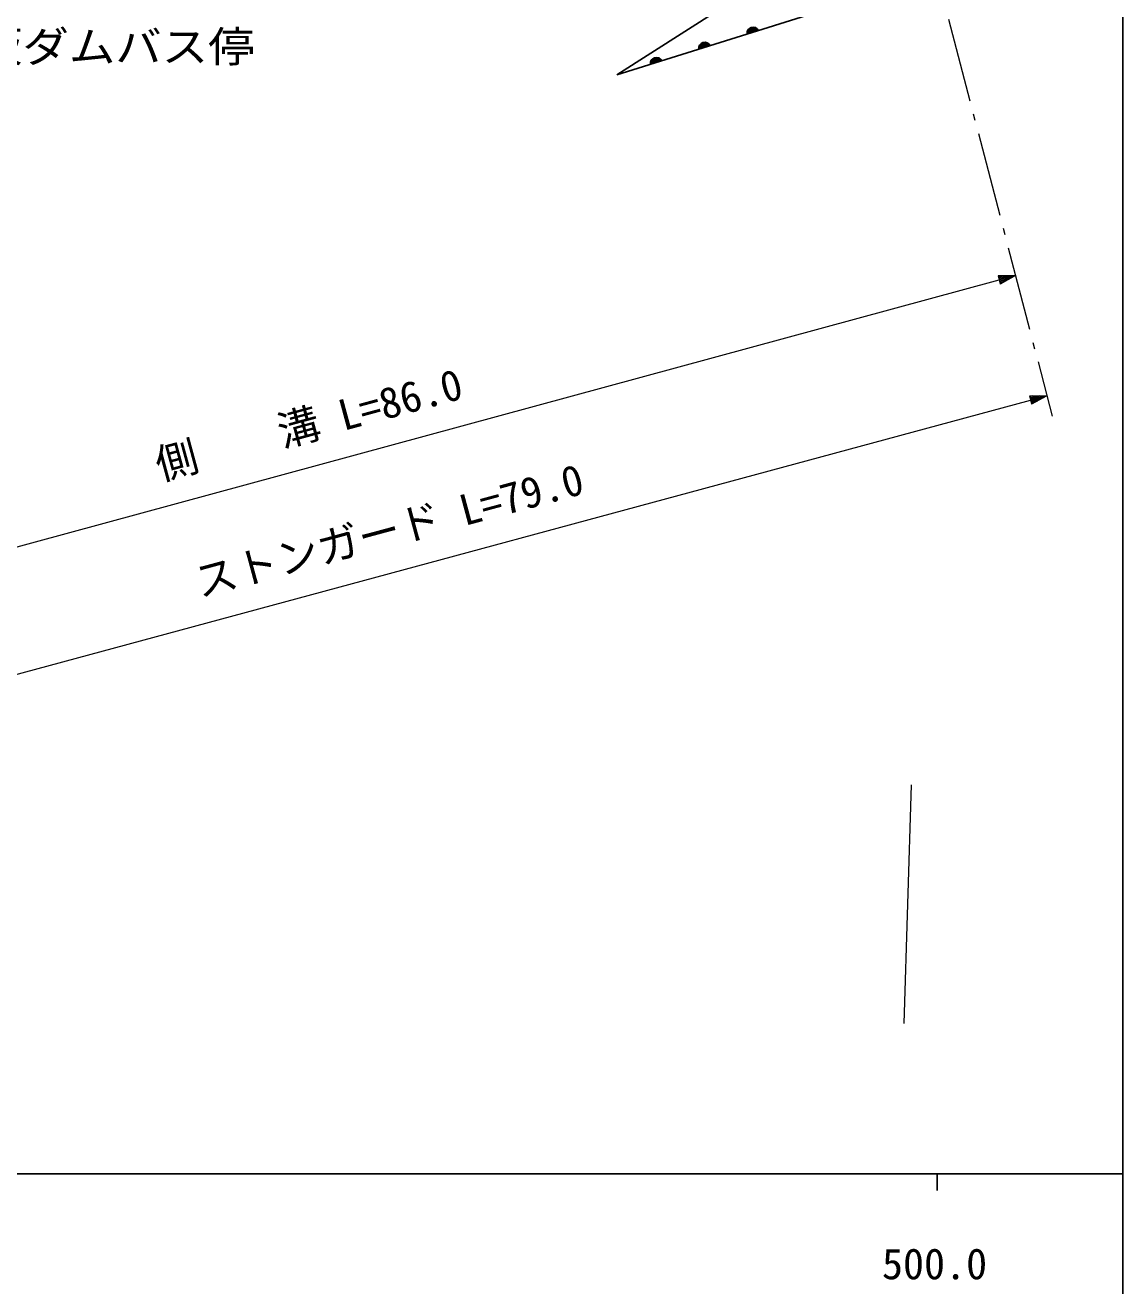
# Model space of a CAD drawing. Units: millimetres, scale not verified. Extents: x 40000 to 680000, y 20000 to 380000.
# Drawn here: x 513951 to 579000, y 198357 to 273066 of the extents above; entities that cross this region are included whole.
import ezdxf
from ezdxf.enums import TextEntityAlignment as Align

# ---------------------------------------------------------------- set-up
doc = ezdxf.new("R2010")
doc.units = ezdxf.units.MM
doc.header["$LTSCALE"] = 1000
for name, color, linetype, lineweight in [('M-BGD', 7, 'Continuous', 25), ('M-BGD-HTXT', 7, 'Continuous', 13), ('M-STR-HTXT', 7, 'Continuous', 13), ('M-TTL-BAND', 7, 'Continuous', 25)]:
    doc.layers.add(name, color=color, linetype=linetype, lineweight=lineweight)
doc.styles.add('ＭＳ ゴシック', font='')
doc.styles.get('ＭＳ ゴシック').set_extended_font_data('MS Gothic')

msp = doc.modelspace()

# ---------------------------------------------------------------- linework, layer by layer
at = {"layer": 'M-BGD'}
msp.add_line((567986, 276069), (549015, 270126), dxfattribs=at)
msp.add_lwpolyline([(549015, 270126), (557076, 275275), (567386, 278368)], dxfattribs=at)
for centre, radius, start, end in [((557085, 272598), 354, 26.19224, 188.59742), ((557085, 272598), 283, 28.41628, 186.37338), ((557085, 272598), 212, 32.16261, 182.62706), ((557085, 272598), 142, 39.87434, 174.91533), ((557085, 272598), 100, 50.192, 164.59767), ((557085, 272598), 100, 50.192, 164.59767), ((554222, 271701), 354, 26.19224, 188.59742), ((554222, 271701), 283, 28.41628, 186.37338), ((554222, 271701), 212, 32.16261, 182.62706), ((554222, 271701), 142, 39.87434, 174.91533), ((554222, 271701), 100, 50.192, 164.59767), ((554222, 271701), 100, 50.192, 164.59767), ((551359, 270804), 354, 26.19224, 188.59742), ((551359, 270804), 283, 28.41628, 186.37338), ((551359, 270804), 212, 32.16261, 182.62706), ((551359, 270804), 142, 39.87434, 174.91533), ((551359, 270804), 100, 50.192, 164.59767), ((551359, 270804), 100, 50.192, 164.59767)]:
    msp.add_arc(centre, radius, start, end, dxfattribs=at)
at = {"layer": 'M-BGD-HTXT'}
for p, q in [((568675, 273429), (569937, 268591)), ((570139, 267817), (570240, 267430)), ((570442, 266656), (571704, 261818)), ((571906, 261044), (572007, 260657)), ((572209, 259882), (573472, 255044)), ((573674, 254270), (573775, 253883)), ((573977, 253109), (574816, 249890))]:
    msp.add_line(p, q, dxfattribs=at)
at = {"layer": 'M-STR-HTXT'}
for p, q in [((491058, 236069), (571675, 257968)), ((572640, 258231), (571610, 258210)), ((571610, 258210), (571741, 257727)), ((571816, 258214), (571623, 258161)), ((571636, 258113), (572022, 258218)), ((572228, 258222), (571649, 258065)), ((571662, 258017), (572434, 258226)), ((572640, 258231), (571675, 257968)), ((571688, 257920), (572460, 258130)), ((572280, 258029), (571701, 257872)), ((571715, 257824), (572101, 257928)), ((571921, 257828), (571728, 257775)), ((572640, 258231), (571741, 257727)), ((574499, 251108), (573468, 251088)), ((573468, 251088), (573599, 250606)), ((573674, 251092), (573481, 251040)), ((573494, 250992), (573880, 251096)), ((574086, 251100), (573507, 250944)), ((573520, 250895), (574293, 251104)), ((574499, 251108), (573533, 250847)), ((574499, 251108), (573599, 250606)), ((498705, 230617), (573533, 250847)), ((573546, 250799), (574319, 251008)), ((574139, 250907), (573559, 250751)), ((573572, 250702), (573959, 250807)), ((573779, 250706), (573586, 250654)), ((566451, 228044), (566015, 213905))]:
    msp.add_line(p, q, dxfattribs=at)
at = {"layer": 'M-TTL-BAND'}
for p, q in [((579000, 20000), (579000, 370000)), ((40000, 205000), (579000, 205000)), ((568000, 205000), (568000, 204000))]:
    msp.add_line(p, q, dxfattribs=at)

# ---------------------------------------------------------------- texts
at = {"layer": 'M-BGD', "style": 'ＭＳ ゴシック', "width": 1.1}
msp.add_text('一の坂ダムバス停', height=1833, dxfattribs=at).set_placement((516539, 270330), align=Align.BOTTOM_CENTER)
at = {"layer": 'M-STR-HTXT', "style": 'ＭＳ ゴシック'}
for s, rotation, p in [('側\u3000\u3000溝 L=86.0', 15.197, (531137, 247993)), ('ストンガード L=79.0', 15.129, (535893, 241707))]:
    msp.add_text(s, height=1833, rotation=rotation, dxfattribs=at).set_placement(p, align=Align.BOTTOM_CENTER)
at = {"layer": 'M-TTL-BAND', "style": 'ＭＳ ゴシック'}
msp.add_text('500.0', height=1833, dxfattribs=at).set_placement((567844, 198195), align=Align.BOTTOM_CENTER)

doc.saveas('drawing.dxf')
